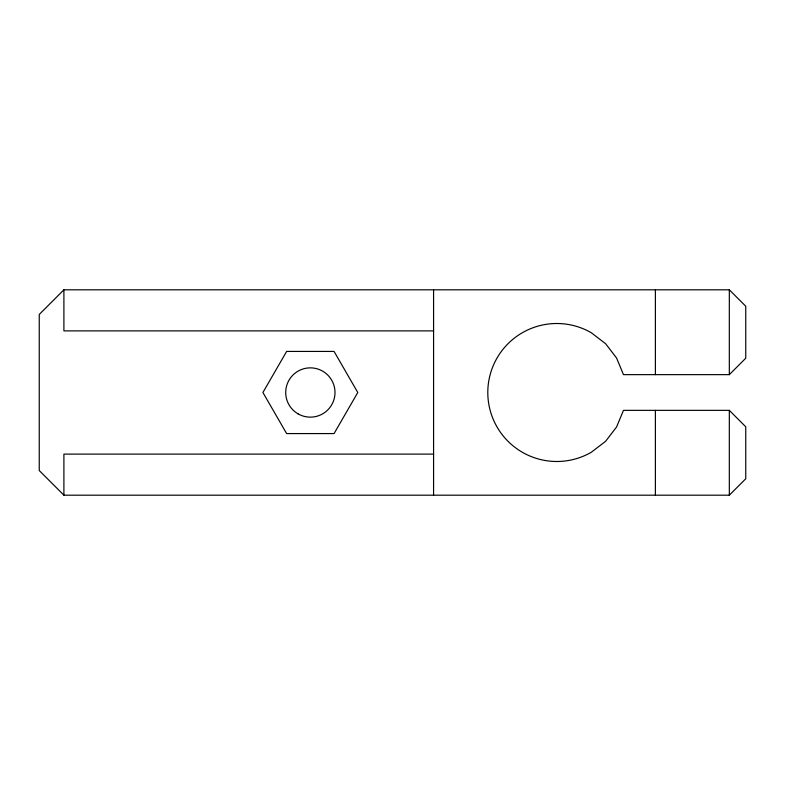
<?xml version="1.0" encoding="UTF-8"?>
<svg xmlns="http://www.w3.org/2000/svg" width="785" height="785" viewBox="0 0 785 785"><rect width="100%" height="100%" fill="white"/><g stroke="black" fill="none" stroke-linecap="round" stroke-linejoin="round"><path stroke-width="1.18" d="M63.899 289.812L39.25 314.461L39.25 470.539L63.899 495.188L729.324 495.188L745.75 478.762L745.75 426.795L729.324 410.359L623.457 410.359L616.568 427.001L605.598 441.298L591.301 452.258A69.011 69.011 0 0 1 487.799 392.5A69.011 69.011 0 0 1 591.301 332.742L605.598 343.702L616.568 357.999L623.457 374.641L729.324 374.641L745.75 358.205L745.75 306.238L729.324 289.812L63.899 289.812L63.899 330.887L433.575 330.887M433.575 454.113L63.899 454.113L63.899 495.188M729.324 289.812L729.324 374.641M729.324 410.359L729.324 495.188M655.387 289.812L655.387 374.641M655.387 410.359L655.387 495.188M433.575 289.812L433.575 495.188M286.633 351.425L262.916 392.5L286.633 433.575L334.067 433.575L357.783 392.5L334.067 351.425L286.633 351.425M298.025 413.842A24.649 24.649 0 0 0 334.999 392.5A24.649 24.649 0 0 0 298.025 371.158A24.649 24.649 0 0 0 298.025 413.842"/></g></svg>
